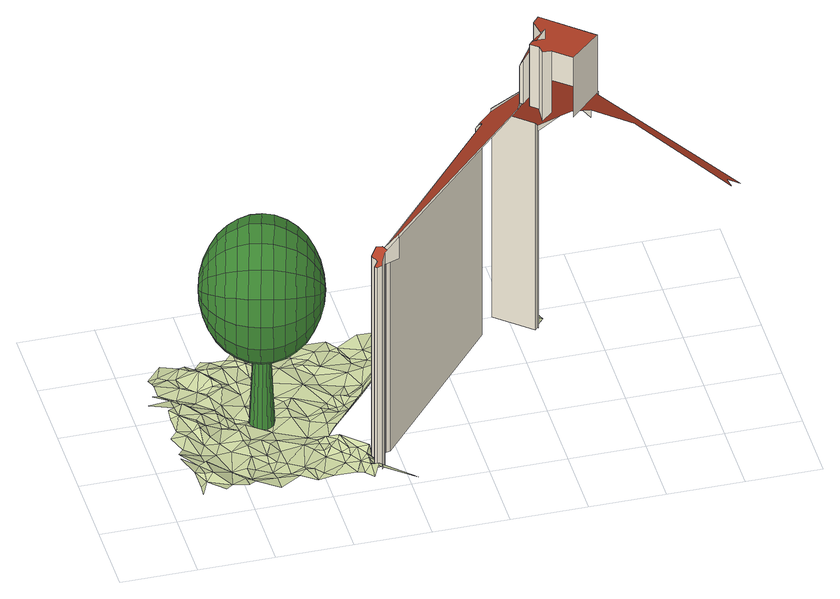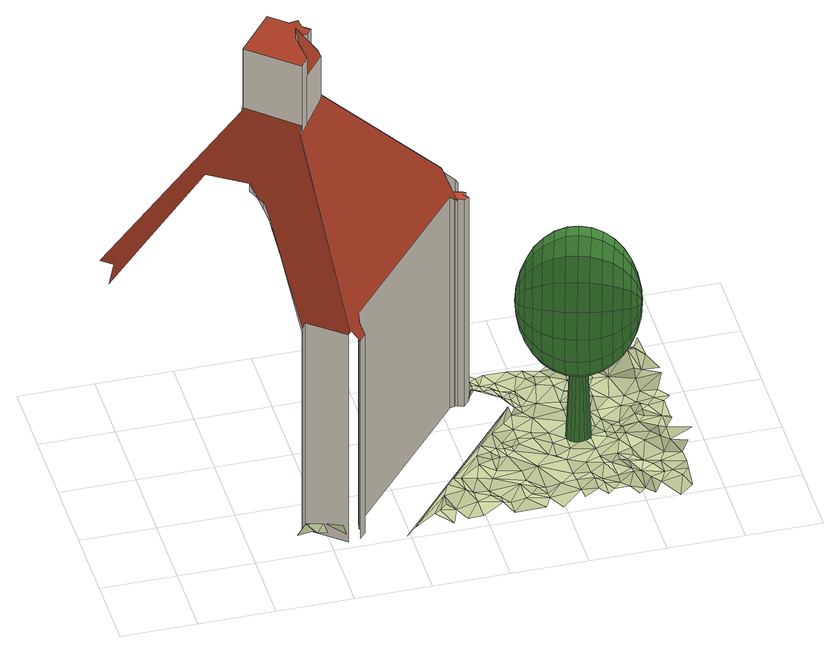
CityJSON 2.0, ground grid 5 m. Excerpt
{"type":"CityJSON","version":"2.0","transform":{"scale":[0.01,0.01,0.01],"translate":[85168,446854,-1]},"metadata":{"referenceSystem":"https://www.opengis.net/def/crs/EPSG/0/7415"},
"CityObjects":{
"tree1":{"type":"SolitaryVegetationObject","geometry":[{"type":"MultiSurface","lod":"3","boundaries":[[[0,1,2,3,4,5,6,7,8,9,10,11,12,13,14,15]],[[16,17,4,3]],[[17,18,5,4]],[[18,19,6,5]],[[19,20,7,6]],[[20,21,8,7]],[[21,22,9,8]],[[22,23,10,9]],[[23,24,11,10]],[[24,25,12,11]],[[25,26,13,12]],[[26,27,14,13]],[[27,28,15,14]],[[28,29,0,15]],[[29,30,1,0]],[[30,31,2,1]],[[31,16,3,2]],[[19,18,17,16,31,30,29,28,27,26,25,24,23,22,21,20]],[[32,33,34]],[[32,34,35]],[[32,35,36]],[[32,36,37]],[[32,37,38]],[[32,38,39]],[[32,39,40]],[[32,40,41]],[[32,41,42]],[[32,42,43]],[[32,43,44]],[[32,44,45]],[[32,45,46]],[[32,46,47]],[[32,47,48]],[[32,48,33]],[[49,50,34,33]],[[50,51,35,34]],[[51,52,36,35]],[[52,53,37,36]],[[53,54,38,37]],[[54,55,39,38]],[[55,56,40,39]],[[56,57,41,40]],[[57,58,42,41]],[[58,59,43,42]],[[59,60,44,43]],[[60,61,45,44]],[[61,62,46,45]],[[62,63,47,46]],[[63,64,48,47]],[[64,49,33,48]],[[65,66,50,49]],[[66,67,51,50]],[[67,68,52,51]],[[68,69,53,52]],[[69,70,54,53]],[[70,71,55,54]],[[71,72,56,55]],[[72,73,57,56]],[[73,74,58,57]],[[74,75,59,58]],[[75,76,60,59]],[[76,77,61,60]],[[77,78,62,61]],[[78,79,63,62]],[[79,80,64,63]],[[80,65,49,64]],[[81,82,66,65]],[[82,83,67,66]],[[83,84,68,67]],[[84,85,69,68]],[[85,86,70,69]],[[86,87,71,70]],[[87,88,72,71]],[[88,89,73,72]],[[89,90,74,73]],[[90,91,75,74]],[[91,92,76,75]],[[92,93,77,76]],[[93,94,78,77]],[[94,95,79,78]],[[95,96,80,79]],[[96,81,65,80]],[[97,98,82,81]],[[98,99,83,82]],[[99,100,84,83]],[[100,101,85,84]],[[101,102,86,85]],[[102,103,87,86]],[[103,104,88,87]],[[104,105,89,88]],[[105,106,90,89]],[[106,107,91,90]],[[107,108,92,91]],[[108,109,93,92]],[[109,110,94,93]],[[110,111,95,94]],[[111,112,96,95]],[[112,97,81,96]],[[113,114,98,97]],[[114,115,99,98]],[[115,116,100,99]],[[116,117,101,100]],[[117,118,102,101]],[[118,119,103,102]],[[119,120,104,103]],[[120,121,105,104]],[[121,122,106,105]],[[122,123,107,106]],[[123,124,108,107]],[[124,125,109,108]],[[125,126,110,109]],[[126,127,111,110]],[[127,128,112,111]],[[128,113,97,112]],[[129,130,114,113]],[[130,131,115,114]],[[131,132,116,115]],[[132,133,117,116]],[[133,134,118,117]],[[134,135,119,118]],[[135,136,120,119]],[[136,137,121,120]],[[137,138,122,121]],[[138,139,123,122]],[[139,140,124,123]],[[140,141,125,124]],[[141,142,126,125]],[[142,143,127,126]],[[143,144,128,127]],[[144,129,113,128]],[[145,146,130,129]],[[146,147,131,130]],[[147,148,132,131]],[[148,149,133,132]],[[149,150,134,133]],[[150,151,135,134]],[[151,152,136,135]],[[152,153,137,136]],[[153,154,138,137]],[[154,155,139,138]],[[155,156,140,139]],[[156,157,141,140]],[[157,158,142,141]],[[158,159,143,142]],[[159,160,144,143]],[[160,145,129,144]],[[161,162,146,145]],[[162,163,147,146]],[[163,164,148,147]],[[164,165,149,148]],[[165,166,150,149]],[[166,167,151,150]],[[167,168,152,151]],[[168,169,153,152]],[[169,170,154,153]],[[170,171,155,154]],[[171,172,156,155]],[[172,173,157,156]],[[173,174,158,157]],[[174,175,159,158]],[[175,176,160,159]],[[176,161,145,160]],[[177,178,162,161]],[[178,179,163,162]],[[179,180,164,163]],[[180,181,165,164]],[[181,182,166,165]],[[182,183,167,166]],[[183,184,168,167]],[[184,185,169,168]],[[185,186,170,169]],[[186,187,171,170]],[[187,188,172,171]],[[188,189,173,172]],[[189,190,174,173]],[[190,191,175,174]],[[191,192,176,175]],[[192,177,161,176]],[[193,194,178,177]],[[194,195,179,178]],[[195,196,180,179]],[[196,197,181,180]],[[197,198,182,181]],[[198,199,183,182]],[[199,200,184,183]],[[200,201,185,184]],[[201,202,186,185]],[[202,203,187,186]],[[203,204,188,187]],[[204,205,189,188]],[[205,206,190,189]],[[206,207,191,190]],[[207,208,192,191]],[[208,193,177,192]],[[209,210,194,193]],[[210,211,195,194]],[[211,212,196,195]],[[212,213,197,196]],[[213,214,198,197]],[[214,215,199,198]],[[215,216,200,199]],[[216,217,201,200]],[[217,218,202,201]],[[218,219,203,202]],[[219,220,204,203]],[[220,221,205,204]],[[221,222,206,205]],[[222,223,207,206]],[[223,224,208,207]],[[224,209,193,208]],[[225,226,210,209]],[[226,227,211,210]],[[227,228,212,211]],[[228,229,213,212]],[[229,230,214,213]],[[230,231,215,214]],[[231,232,216,215]],[[232,233,217,216]],[[233,234,218,217]],[[234,235,219,218]],[[235,236,220,219]],[[236,237,221,220]],[[237,238,222,221]],[[238,239,223,222]],[[239,240,224,223]],[[240,225,209,224]],[[241,242,226,225]],[[242,243,227,226]],[[243,244,228,227]],[[244,245,229,228]],[[245,246,230,229]],[[246,247,231,230]],[[247,248,232,231]],[[248,249,233,232]],[[249,250,234,233]],[[250,251,235,234]],[[251,252,236,235]],[[252,253,237,236]],[[253,254,238,237]],[[254,255,239,238]],[[255,256,240,239]],[[256,241,225,240]],[[257,258,242,241]],[[258,259,243,242]],[[259,260,244,243]],[[260,261,245,244]],[[261,262,246,245]],[[262,263,247,246]],[[263,264,248,247]],[[264,265,249,248]],[[265,266,250,249]],[[266,267,251,250]],[[267,268,252,251]],[[268,269,253,252]],[[269,270,254,253]],[[270,271,255,254]],[[271,272,256,255]],[[272,257,241,256]],[[273,258,257]],[[273,259,258]],[[273,260,259]],[[273,261,260]],[[273,262,261]],[[273,263,262]],[[273,264,263]],[[273,265,264]],[[273,266,265]],[[273,267,266]],[[273,268,267]],[[273,269,268]],[[273,270,269]],[[273,271,270]],[[273,272,271]],[[273,257,272]]]}]},
"building1":{"type":"Building","attributes":{"b3_dak_type":"slanted","b3_h_dak_50p":20.15,"b3_h_dak_70p":21.5,"b3_h_dak_max":52.27,"b3_h_dak_min":1.05,"b3_h_maaiveld":0.002,"b3_kas_warenhuis":false,"b3_mutatie_ahn3_ahn4":false,"b3_reconstructie_onvolledig":false,"b3_rmse_lod12":3.56,"b3_rmse_lod13":2.85,"b3_rmse_lod22":0.467,"b3_val3dity_lod12":"[]","b3_val3dity_lod13":"[]","b3_val3dity_lod22":"[303]","b3_volume_lod12":169744.66,"b3_volume_lod13":169475.98,"b3_volume_lod22":160186.91,"geconstateerd":false,"oorspronkelijkbouwjaar":1945,"status":"Pand in gebruik"},"children":["building1-1"]},
"building1-1":{"type":"BuildingPart","parents":["building1"],"geometry":[{"type":"MultiSurface","lod":"2.2","boundaries":[[[274,275,276,277]],[[278,279,275,274]],[[280,281,279,278]],[[277,276,282,283]],[[284,283,282,285,286]],[[287,288,281,280]],[[289,290,291,287,280,278,274,277,283]],[[291,292,293,288,287]],[[294,289,283,284]],[[292,291,290]],[[295,296,293,292]],[[297,298,296,295]],[[289,294,299,290]],[[300,301,298,297]],[[299,294,302,303]],[[304,305,301,300]],[[292,290,299,303,306,307,308,309,310,311,312,313,314,315,316,317,318,304,300,297,295]],[[303,302,306]],[[319,307,306]],[[320,319,321,322]],[[322,321,323,324]],[[325,326,327,328]],[[329,324,323,326,325]],[[328,327,330,331]],[[332,308,307,319,320]],[[324,329,333]],[[331,330,334,335]],[[324,333,336,337,332,320,322]],[[338,336,333]],[[338,333,329,325,328,331,335,339,340,341,342,337]],[[336,338,337]],[[342,332,337]],[[341,343,309,308,332,342]],[[309,343,310]],[[344,311,310]],[[311,344,312]],[[318,345,305,304]],[[339,346,347,340]],[[317,348,345,318]],[[316,349,348,317]],[[315,350,349,316]],[[340,347,351,343,341]],[[352,313,312]],[[353,354,351,347]],[[355,356,357,358]],[[359,360,361,362,363]],[[362,361,364]],[[360,359,365]],[[366,367,364]],[[368,369,365]],[[369,368,370,356,355]],[[371,372,370,368]],[[361,360,365,369,355,358,352,312,344,310,343,351,354,373,374,375,376,377,378,366,364]]],"semantics":{"surfaces":[{"type":"WallSurface","on_footprint_edge":true},{"type":"RoofSurface"},{"type":"WallSurface","on_footprint_edge":false}],"values":[0,0,0,0,0,0,1,0,2,2,0,0,2,0,2,0,1,2,2,2,2,2,2,2,2,2,2,1,2,1,2,2,2,2,2,2,0,2,0,0,0,2,2,2,0,2,2,2,2,2,0,0,1]}}]},
"landuse1":{"type":"LandUse","attributes":{"3df_class":"Terrain","bgt_fysiekvoorkomen":"open verharding","bgt_status":"bestaand","identificatienamespace":"NL.IMGeo","onbegroeidterreindeeloptalud":"false","relatievehoogteligging":0,"aantal_punten":0},"geometry":[{"type":"MultiSurface","lod":"1.2","boundaries":[[[379,380,381]],[[379,382,380]],[[383,382,379]],[[382,384,385]],[[383,384,382]],[[386,383,379]],[[386,384,383]],[[387,384,388]],[[386,379,389]],[[379,390,389]],[[391,392,387]],[[393,384,386]],[[392,394,395]],[[388,391,387]],[[393,388,384]],[[395,394,396]],[[394,392,391]],[[393,386,397]],[[397,386,389]],[[397,388,393]],[[396,394,398]],[[399,396,400]],[[401,391,388]],[[400,396,398]],[[394,391,402]],[[400,403,399]],[[398,394,402]],[[404,405,389]],[[406,407,408]],[[401,388,397]],[[403,400,407]],[[405,397,389]],[[401,402,391]],[[409,408,410]],[[411,400,398]],[[398,402,412]],[[407,400,413]],[[405,404,414]],[[411,398,412]],[[415,400,411]],[[412,402,416]],[[417,397,405]],[[407,418,408]],[[402,401,419]],[[407,413,418]],[[414,417,405]],[[401,397,420]],[[408,421,410]],[[400,422,413]],[[422,400,415]],[[416,402,419]],[[423,411,412]],[[416,423,412]],[[424,397,417]],[[423,415,411]],[[418,421,408]],[[413,425,418]],[[401,420,419]],[[426,410,427]],[[428,426,429]],[[430,428,431]],[[422,415,423]],[[422,425,413]],[[421,427,410]],[[397,424,432]],[[432,420,397]],[[418,433,421]],[[434,417,414]],[[425,433,418]],[[428,429,431]],[[435,424,417]],[[423,416,436]],[[436,416,419]],[[426,427,429]],[[437,422,423]],[[431,438,430]],[[414,439,434]],[[432,424,435]],[[419,420,440]],[[425,422,441]],[[417,442,435]],[[423,436,437]],[[441,433,425]],[[432,443,420]],[[433,444,421]],[[417,434,442]],[[444,427,421]],[[427,445,429]],[[437,446,422]],[[447,436,419]],[[429,448,431]],[[446,441,422]],[[420,443,440]],[[445,427,449]],[[450,432,435]],[[440,447,419]],[[448,438,431]],[[437,436,451]],[[429,445,448]],[[444,449,427]],[[442,450,435]],[[452,433,441]],[[432,453,443]],[[446,437,454]],[[444,433,452]],[[436,447,451]],[[451,454,437]],[[446,454,441]],[[450,453,432]],[[455,434,439]],[[443,456,440]],[[434,457,442]],[[449,458,445]],[[454,459,441]],[[448,445,460]],[[451,461,454]],[[459,452,441]],[[456,447,440]],[[447,461,451]],[[453,462,443]],[[442,463,450]],[[452,464,444]],[[443,462,456]],[[444,458,449]],[[450,463,453]],[[445,458,460]],[[465,459,454]],[[434,455,457]],[[454,461,465]],[[456,466,447]],[[467,463,442]],[[444,464,468]],[[466,461,447]],[[467,442,457]],[[469,448,460]],[[470,464,452]],[[470,452,459]],[[453,471,462]],[[444,472,458]],[[472,444,468]],[[463,473,453]],[[465,461,474]],[[468,464,470]],[[474,461,466]],[[453,473,471]],[[469,460,475]],[[460,458,475]],[[476,459,465]],[[463,467,473]],[[462,477,456]],[[466,456,477]],[[478,457,455]],[[479,458,472]],[[480,467,457]],[[471,481,462]],[[482,472,468]],[[458,483,475]],[[479,483,458]],[[470,482,468]],[[482,479,472]],[[470,459,484]],[[465,474,476]],[[480,457,478]],[[473,481,471]],[[477,474,466]],[[462,481,477]],[[459,476,484]],[[455,485,478]],[[486,479,482]],[[486,482,470]],[[475,483,487]],[[488,483,479]],[[489,473,467]],[[487,490,475]],[[474,491,476]],[[486,470,484]],[[478,492,480]],[[485,492,478]],[[480,489,467]],[[488,479,486]],[[473,489,481]],[[493,487,483]],[[477,494,474]],[[493,483,488]],[[494,491,474]],[[485,495,492]],[[486,484,496]],[[486,496,488]],[[495,485,497]],[[476,491,498]],[[492,499,480]],[[500,477,481]],[[484,476,501]],[[480,502,489]],[[496,484,501]],[[503,487,493]],[[495,499,492]],[[494,498,491]],[[481,489,500]],[[504,488,496]],[[504,493,488]],[[499,502,480]],[[505,494,477]],[[498,506,476]],[[501,476,506]],[[493,507,503]],[[496,501,508]],[[477,500,505]],[[497,509,495]],[[504,496,508]],[[504,507,493]],[[502,510,489]],[[495,509,499]],[[494,511,498]],[[499,512,502]],[[513,500,489]],[[507,514,503]],[[512,510,502]],[[505,511,494]],[[510,513,489]],[[504,515,507]],[[515,504,508]],[[499,516,512]],[[517,509,497]],[[508,501,518]],[[506,498,519]],[[507,520,514]],[[511,519,498]],[[521,510,512]],[[515,520,507]],[[501,506,518]],[[516,521,512]],[[522,516,499]],[[509,522,499]],[[523,505,500]],[[515,508,524]],[[525,513,510]],[[526,500,513]],[[525,510,521]],[[511,505,527]],[[524,508,518]],[[528,521,516]],[[527,505,523]],[[515,529,520]],[[522,528,516]],[[530,506,519]],[[525,526,513]],[[509,531,522]],[[519,511,530]],[[528,525,521]],[[509,517,532]],[[511,527,530]],[[529,515,524]],[[533,523,500]],[[500,526,533]],[[532,531,509]],[[534,528,522]],[[528,535,525]],[[534,522,531]],[[536,532,517]],[[534,535,528]],[[520,529,537]],[[506,538,518]],[[524,518,539]],[[506,530,538]],[[534,531,540]],[[541,527,523]],[[534,540,535]],[[531,532,540]],[[542,532,536]],[[536,543,542]],[[527,544,530]],[[526,545,546]],[[529,524,539]],[[541,523,533]],[[546,533,526]],[[532,542,547]],[[532,548,540]],[[538,539,518]],[[540,549,535]],[[527,541,544]],[[532,547,548]],[[550,542,543]],[[551,547,542]],[[550,551,542]],[[549,540,548]],[[530,544,552]],[[548,547,553]],[[530,552,538]],[[547,551,553]],[[546,545,554]],[[539,555,529]],[[556,549,548]],[[557,541,533]],[[541,558,544]],[[553,556,548]],[[554,533,546]],[[559,549,556]],[[538,560,539]],[[552,544,558]],[[557,558,541]],[[529,555,561]],[[554,557,533]],[[562,551,550]],[[560,563,539]],[[563,555,539]],[[552,558,564]],[[538,552,565]],[[564,558,557]],[[538,566,560]],[[545,567,554]],[[565,568,538]],[[564,565,552]],[[568,566,538]],[[560,569,563]],[[570,564,557]],[[570,557,554]],[[569,560,566]],[[570,565,564]],[[563,571,555]],[[569,571,563]],[[570,572,565]],[[573,569,566]],[[574,568,565]],[[570,554,567]],[[575,572,570]],[[569,573,571]],[[572,574,565]],[[576,555,577]],[[571,577,555]],[[575,570,567]],[[578,566,568]],[[579,572,575]],[[579,574,572]],[[571,573,577]],[[566,578,573]],[[574,578,568]],[[580,579,575]],[[580,575,567]],[[545,581,567]],[[582,574,579]],[[577,573,583]],[[576,577,584]],[[582,579,580]],[[582,578,574]],[[578,585,573]],[[583,573,586]],[[577,583,584]],[[573,585,586]],[[587,578,582]],[[580,567,588]],[[583,589,584]],[[583,586,589]],[[587,585,578]],[[582,580,590]],[[586,591,589]],[[585,591,586]],[[590,587,582]],[[592,591,585]],[[587,592,585]],[[591,593,589]],[[590,580,588]],[[567,581,588]],[[592,587,590]],[[592,593,591]],[[589,593,594]],[[545,595,581]],[[592,590,596]],[[596,593,592]],[[590,588,596]],[[596,588,581]],[[596,597,593]],[[593,598,594]],[[593,597,598]],[[596,581,599]],[[596,599,597]],[[545,600,595]],[[597,599,601]],[[597,601,602]],[[601,599,602]],[[602,603,597]],[[602,599,604]],[[581,595,599]],[[602,604,603]],[[599,595,604]],[[605,606,607]],[[605,608,606]],[[609,610,606]],[[611,609,606]],[[608,611,606]],[[611,612,609]],[[611,608,613]],[[611,614,612]],[[613,614,611]],[[615,614,613]]]}]}
},
"vertices":[
[758,847,758],[737,847,758],[719,840,758],[705,826,758],[698,805,758],[698,784,758],[705,766,758],[719,752,758],[740,745,758],[761,745,758],[779,752,758],[793,766,758],[800,787,758],[800,808,758],[793,826,758],[779,840,758],[684,840,100],[670,812,100],[670,780,100],[684,752,100],[705,731,100],[733,717,100],[765,717,100],[793,731,100],[814,752,100],[828,780,100],[828,812,100],[814,840,100],[793,861,100],[765,875,100],[733,875,100],[705,861,100],[369,906,1154],[376,903,1255],[383,931,1245],[390,955,1224],[397,969,1192],[397,976,1154],[397,969,1115],[390,955,1084],[383,931,1059],[376,903,1052],[369,875,1059],[362,850,1084],[355,833,1115],[355,829,1154],[355,833,1192],[362,850,1224],[369,875,1245],[397,896,1350],[415,952,1336],[429,1001,1294],[436,1032,1227],[439,1043,1154],[436,1032,1077],[429,1001,1014],[415,952,972],[397,896,958],[383,840,972],[369,794,1014],[359,763,1077],[355,752,1154],[359,763,1227],[369,794,1294],[383,840,1336],[432,885,1437],[457,966,1416],[474,1036,1357],[488,1081,1262],[495,1099,1154],[488,1081,1045],[474,1036,951],[457,966,891],[432,885,867],[411,805,891],[390,738,951],[376,693,1045],[373,675,1154],[376,693,1262],[390,738,1357],[411,805,1416],[481,871,1518],[509,976,1490],[534,1064,1409],[551,1120,1294],[558,1141,1154],[551,1120,1014],[534,1064,898],[509,976,818],[481,871,790],[450,770,818],[425,682,898],[408,626,1014],[404,605,1154],[408,626,1294],[425,682,1409],[450,770,1490],[537,857,1581],[572,976,1549],[600,1081,1455],[621,1148,1318],[628,1172,1154],[621,1148,989],[600,1081,853],[572,976,758],[537,857,727],[502,735,758],[474,633,853],[453,563,989],[446,542,1154],[453,563,1318],[474,633,1455],[502,735,1549],[604,836,1626],[642,973,1591],[674,1085,1490],[695,1162,1336],[705,1190,1154],[695,1162,972],[674,1085,818],[642,973,716],[604,836,678],[565,703,716],[534,588,818],[509,514,972],[502,486,1154],[509,514,1336],[534,588,1490],[565,703,1591],[674,819,1658],[716,959,1619],[751,1081,1511],[772,1162,1346],[782,1190,1154],[772,1162,961],[751,1081,797],[716,959,688],[674,819,650],[635,675,688],[600,553,797],[576,472,961],[569,444,1154],[576,472,1346],[600,553,1511],[635,675,1619],[747,794,1668],[789,941,1626],[824,1064,1518],[849,1148,1350],[859,1176,1154],[849,1148,958],[824,1064,790],[789,941,678],[747,794,639],[709,651,678],[674,528,790],[649,444,958],[639,416,1154],[649,444,1350],[674,528,1518],[709,651,1626],[824,773,1658],[863,917,1619],[898,1039,1511],[922,1120,1346],[929,1148,1154],[922,1120,961],[898,1039,797],[863,917,688],[824,773,650],[782,633,688],[747,511,797],[726,430,961],[716,402,1154],[726,430,1346],[747,511,1511],[782,633,1619],[894,756,1626],[933,889,1591],[964,1001,1490],[985,1078,1336],[996,1106,1154],[985,1078,972],[964,1001,818],[933,889,716],[894,756,678],[856,619,716],[824,507,818],[800,430,972],[793,402,1154],[800,430,1336],[824,507,1490],[856,619,1591],[961,735,1581],[996,857,1549],[1024,959,1455],[1045,1029,1318],[1052,1050,1154],[1045,1029,989],[1024,959,853],[996,857,758],[961,735,727],[926,616,758],[894,511,853],[877,444,989],[870,420,1154],[877,444,1318],[894,511,1455],[926,616,1549],[1017,721,1518],[1048,822,1490],[1073,910,1409],[1087,966,1294],[1094,987,1154],[1087,966,1014],[1073,910,898],[1048,822,818],[1017,721,790],[989,616,818],[964,528,898],[947,472,1014],[940,451,1154],[947,472,1294],[964,528,1409],[989,616,1490],[1066,707,1437],[1087,787,1416],[1108,854,1357],[1122,899,1262],[1125,917,1154],[1122,899,1045],[1108,854,951],[1087,787,891],[1066,707,867],[1041,626,891],[1020,556,951],[1010,511,1045],[1003,493,1154],[1010,511,1262],[1020,556,1357],[1041,626,1416],[1101,696,1350],[1115,752,1336],[1129,798,1294],[1139,829,1227],[1143,840,1154],[1139,829,1077],[1129,798,1014],[1115,752,972],[1101,696,958],[1083,640,972],[1069,591,1014],[1062,560,1077],[1059,549,1154],[1062,560,1227],[1069,591,1294],[1083,640,1336],[1122,689,1255],[1129,717,1245],[1136,742,1224],[1139,759,1192],[1143,763,1154],[1139,759,1115],[1136,742,1084],[1129,717,1059],[1122,689,1052],[1115,661,1059],[1108,637,1084],[1101,619,1115],[1101,616,1154],[1101,619,1192],[1108,637,1224],[1115,661,1245],[1129,686,1154],
[1311,195,1665],[1311,195,100],[1328,182,100],[1328,182,1665],[1339,227,1681],[1339,227,100],[1314,278,1690],[1314,278,100],[1375,186,100],[1375,186,1678],[1375,186,1770],[1353,160,100],[1353,160,1722],[1356,328,1715],[1356,328,100],[1469,195,1703],[1402,301,1718],[1393,315,1720],[1393,315,1696],[1393,315,100],[1469,195,1866],[1410,309,1719],[1410,309,100],[1416,317,1719],[1416,317,100],[1469,195,1888],[1449,323,1749],[1449,323,100],[2249,267,2662],[2249,267,2664],[2292,1313,1749],[2292,1313,100],[2249,268,2664],[2262,285,2662],[2405,482,2636],[2449,543,2628],[2470,571,2624],[2470,572,2624],[2468,600,2595],[2387,1455,1722],[2371,1436,1722],[2318,1454,1649],[2276,1405,1649],[2300,1353,1722],[2294,1345,1722],[2262,285,2694],[2262,285,2987],[2280,270,2694],[2280,270,3029],[2343,276,2759],[2343,276,3121],[2314,241,3178],[2314,241,2694],[2363,199,2694],[2363,199,3178],[2343,276,3172],[2372,142,2641],[2372,142,3182],[2405,482,3011],[2377,279,3169],[2429,143,2693],[2429,143,3177],[2426,283,3241],[2419,354,3159],[2426,283,3165],[2544,46,3176],[2759,274,3137],[2449,543,3140],[2405,482,3149],[2449,543,2673],[2470,572,2623],[2294,1345,100],[2544,46,2711],[2759,274,2689],[2300,1353,100],[2276,1405,100],[2318,1454,100],[2759,274,2679],[2387,1455,1746],[2768,283,2688],[2768,283,2660],[2627,1277,1717],[2627,1277,100],[2398,1469,100],[2398,1469,1722],[2722,783,2187],[2722,783,2164],[2745,718,2212],[2745,718,2257],[2745,718,2270],[2767,658,2257],[2696,947,2010],[2796,577,2317],[2796,577,2257],[2642,1294,1636],[2642,1294,1685],[2642,1294,100],[2648,1292,1645],[2648,1292,100],[3694,358,1728],[3623,419,1728],[3669,473,1626],[3414,442,1895],[3043,397,2285],[3030,396,2298],
[233,166,215],[183,116,221],[183,66,205],[183,266,225],[233,216,245],[233,366,193],[133,416,229],[283,216,247],[133,466,227],[283,416,172],[382,116,200],[333,66,217],[283,516,147],[183,566,176],[283,366,215],[233,666,200],[133,666,198],[183,716,205],[432,316,140],[283,716,189],[183,866,194],[233,866,210],[382,516,133],[333,616,146],[183,916,221],[482,66,223],[482,166,196],[83,1016,204],[233,966,194],[233,1066,174],[133,1116,186],[183,1166,143],[333,766,207],[333,716,211],[283,966,217],[532,116,203],[333,816,193],[382,666,163],[532,216,144],[283,1016,175],[432,616,138],[482,516,137],[283,1116,127],[382,866,194],[382,766,179],[532,316,150],[333,966,183],[183,1266,148],[333,1216,140],[183,1316,126],[283,1316,136],[183,1416,73],[233,1366,124],[582,416,161],[382,1016,158],[682,166,157],[582,316,128],[482,766,131],[482,816,139],[283,1516,88],[682,66,158],[582,616,135],[482,916,164],[682,266,124],[582,516,170],[432,1166,126],[333,1316,131],[482,866,172],[582,716,137],[382,1416,134],[382,1216,125],[682,366,120],[532,766,124],[482,1066,158],[682,416,148],[532,866,135],[832,166,148],[632,616,130],[782,216,131],[482,1316,168],[532,966,156],[432,1366,146],[582,816,114],[682,566,154],[732,366,123],[482,1116,137],[582,866,113],[632,766,132],[782,316,140],[532,1166,155],[432,1466,102],[582,1116,173],[732,516,152],[532,1216,177],[782,466,122],[682,816,110],[482,1416,106],[682,966,116],[782,666,119],[882,216,154],[532,1266,160],[882,266,131],[782,566,134],[582,1166,163],[532,1316,173],[682,1066,132],[932,116,132],[632,1166,145],[582,1416,139],[632,1316,160],[932,466,141],[532,1466,114],[732,866,127],[932,216,145],[632,1366,141],[832,816,111],[982,166,137],[682,1166,154],[1032,116,146],[832,916,106],[1032,316,143],[982,566,114],[782,1116,143],[982,416,133],[682,1416,139],[732,1316,154],[932,766,135],[882,1016,106],[732,1366,163],[782,1216,137],[1132,216,148],[1032,466,134],[932,866,132],[1032,366,153],[1032,516,124],[732,1466,148],[782,1316,172],[1082,366,177],[1181,116,146],[882,1166,111],[932,966,106],[782,1416,163],[1082,416,159],[1132,316,160],[1032,716,120],[882,1266,136],[1080,493,159],[1109,527,133],[1032,766,117],[1132,416,186],[882,1366,136],[982,966,126],[1181,266,167],[1231,216,145],[1132,666,126],[1181,316,186],[1149,433,205],[1231,116,130],[882,1466,153],[1082,1066,134],[982,1266,130],[1231,316,181],[1132,766,132],[1281,166,153],[1281,66,128],[1132,816,128],[1126,513,187],[1181,616,147],[1281,216,162],[1281,266,161],[1306,298,198],[1331,166,148],[1311,196,119],[1181,866,118],[1338,228,119],[1281,716,163],[1082,1366,113],[1313,279,119],[1231,766,118],[1181,816,112],[1319,286,119],[1082,1266,114],[1032,1516,140],[1543,5,119],[1082,1316,105],[1231,816,112],[1231,916,129],[1181,1166,113],[1381,816,166],[1181,1066,112],[1132,1266,129],[1281,816,119],[1181,1316,119],[1281,916,126],[1231,1216,135],[1331,1016,110],[1331,866,141],[1132,1466,122],[1231,1366,135],[1381,1116,132],[1331,916,118],[1431,916,166],[1681,1166,180],[1431,966,137],[1331,1366,123],[1331,1466,120],[1431,1216,119],[1381,1316,136],[1481,1116,149],[1631,1116,180],[1381,1366,136],[1581,1116,173],[1431,1266,120],[1531,1216,126],[1531,1316,130],[1531,1466,134],[1981,1516,165],[1581,1216,160],[1681,1366,134],[1631,1466,129],[1731,1266,180],[2057,1604,183],[1731,1316,150],[1781,1366,151],[1731,1516,151],[1831,1416,171],[2397,1470,119],[2531,1366,195],[2431,1466,232],[2627,1279,119],[2581,1416,167],[2531,1466,198],[2631,1316,173],[2602,1423,193],[2643,1298,119],[2692,1347,119],[2647,1294,119]
]}
